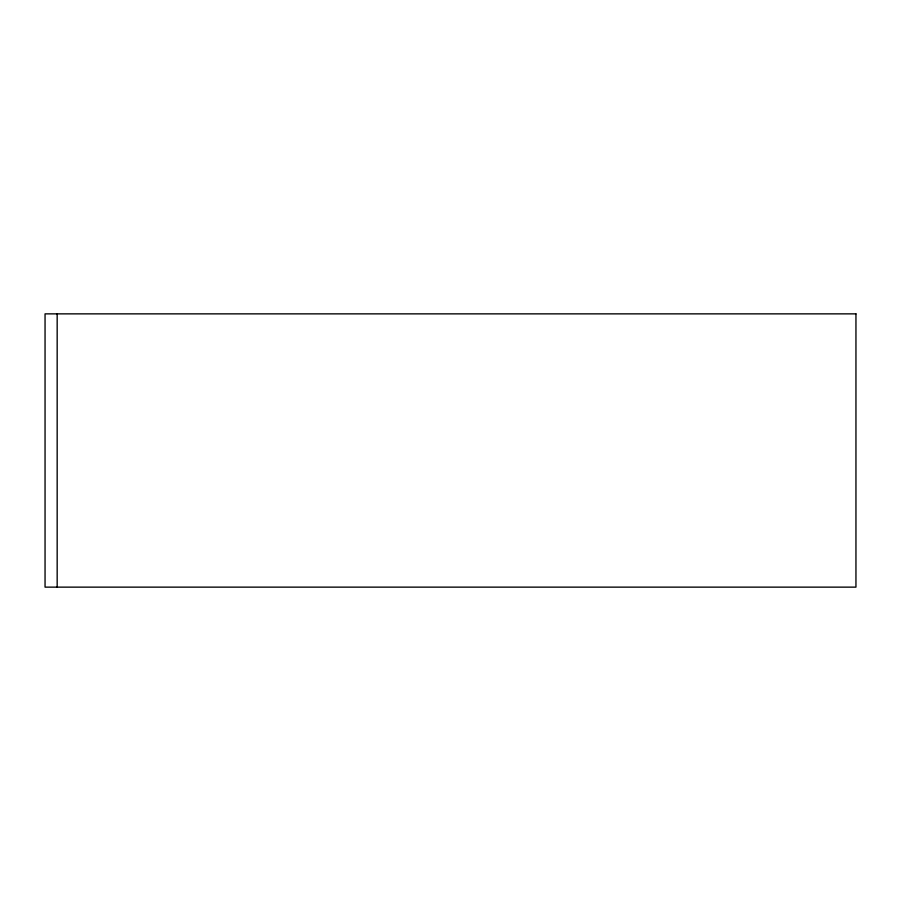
<?xml version="1.0" encoding="UTF-8"?>
<svg xmlns="http://www.w3.org/2000/svg" width="901" height="901" viewBox="0 0 901 901"><rect width="100%" height="100%" fill="white"/><g stroke="black" fill="none" stroke-linecap="round" stroke-linejoin="round"><path stroke-width="1.35" d="M57.168 313.863L57.168 587.137M855.95 313.863L45.05 313.863L45.05 587.137L855.95 587.137L855.95 313.863"/></g></svg>
